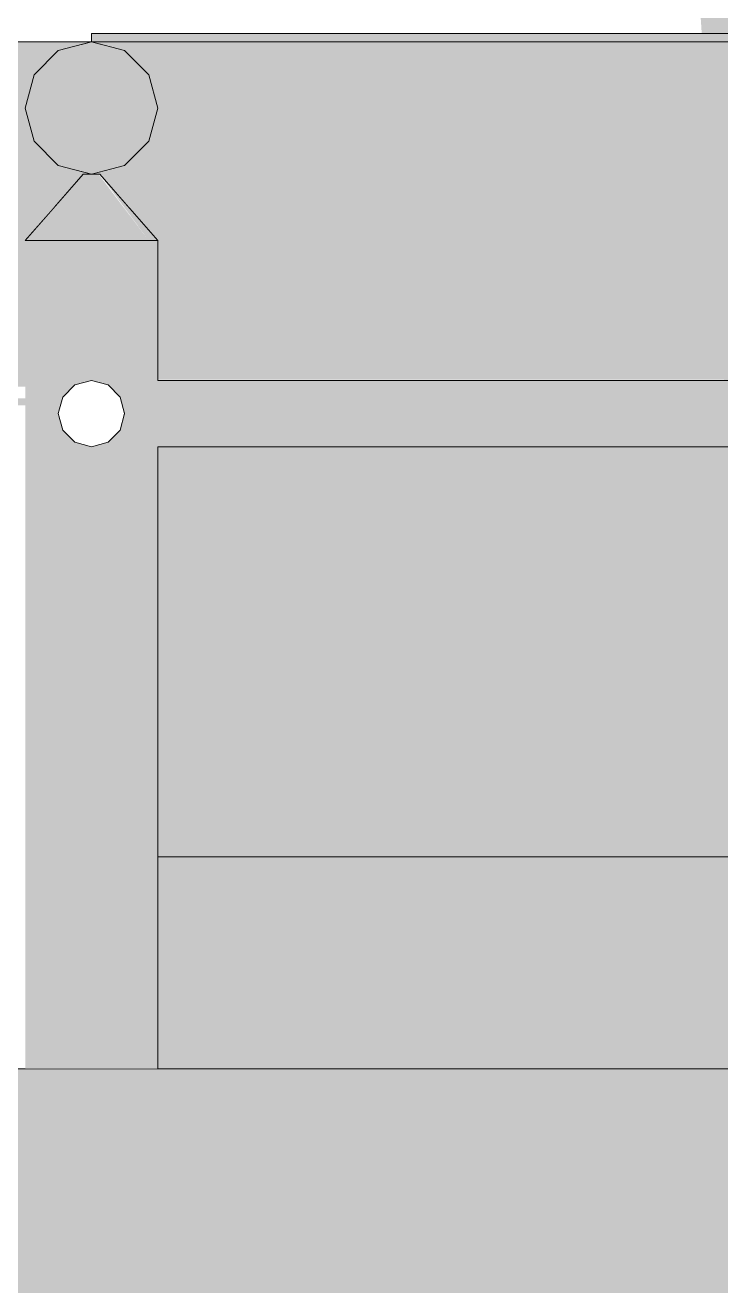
# Model space of a CAD drawing. Header units: centimetres. Extents: x -4381 to 5639, y -3920 to 4826.
# Drawn here: x 72.8919 to 73.1544, y 35.6217 to 36.0974 of the extents above; entities that cross this region are included whole.
import ezdxf
from ezdxf.xclip import XClip

# ---------------------------------------------------------------- set-up
doc = ezdxf.new("R2010")
doc.units = ezdxf.units.CM
doc.header["$MEASUREMENT"] = 0
doc.header["$XCLIPFRAME"] = 0
doc.set_wipeout_variables(frame=1)
doc.linetypes.add('Wipeout_Contour', pattern=[100, 0, -100])
for name, color, linetype in [('01- MOBILIER', 7, 'Continuous'), ('Dalles', 7, 'Continuous'), ('Drawing & Figure', 7, 'Continuous'), ('Structural - Bearing', 7, 'Continuous')]:
    doc.layers.add(name, color=color, linetype=linetype)
for name, color, linetype, lineweight in [('01- MOBILIER_Pen_No__1', 7, 'Continuous', 5), ('01- MOBILIER_Pen_No__101', 252, 'Continuous', 5), ('01- MOBILIER_Pen_No__18', 9, 'Continuous', 5), ('01- MOBILIER_Pen_No__2', 8, 'Continuous', 5), ('Dalles_Pen_No__1', 7, 'Continuous', 5)]:
    doc.layers.add(name, color=color, linetype=linetype, lineweight=lineweight)
for name, color, linetype, lineweight, true_color in [('01- MOBILIER_Pen_No__102', 7, 'Continuous', 5, 0xcccccc), ('01- MOBILIER_Pen_No__160', 7, 'Continuous', 5, 0xdae3bb), ('01- MOBILIER_Pen_No__178', 7, 'Continuous', 5, 0xbda888), ('01- MOBILIER_Pen_No__180', 7, 'Continuous', 5, 0xe2e3c6), ('01- MOBILIER_Pen_No__184', 7, 'Continuous', 5, 0xc5d295), ('01- MOBILIER_Pen_No__186', 7, 'Continuous', 5, 0xe8e8e8), ('01- MOBILIER_Pen_No__62', 7, 'Continuous', 5, 0xaaaaaa), ('03-Personnages.2D_Pen_No__58', 7, 'Continuous', 5, 0xdf0000), ('Structural - Bearing_Pen_No__102', 7, 'Continuous', 5, 0xcccccc)]:
    doc.layers.add(name, color=color, linetype=linetype, lineweight=lineweight, true_color=true_color)

# ---------------------------------------------------------------- blocks, each defined once
blk = doc.blocks.new('Drawing_7_7', base_point=(-363.09186, 32.20361))
at = {"color": 254, "linetype": 'Wipeout_Contour', "lineweight": 0, "ltscale": 898.660037}
blk.add_wipeout([(73.39688, 36.09111), (72.91688, 36.09111), (72.92938, 36.08776), (72.93853, 36.07861), (72.94188, 36.06611), (72.93853, 36.05361), (72.92938, 36.04446), (72.91688, 36.04111), (72.92001, 36.04111), (72.93094, 36.02861), (73.39688, 36.02861)], dxfattribs=at).dxf.layer = '01- MOBILIER'
at = {"color": 254, "linetype": 'Wipeout_Contour', "lineweight": 0, "ltscale": 324.867758}
blk.add_wipeout([(72.73758, 35.95413), (72.89188, 35.95395), (72.89188, 35.95654), (72.73758, 35.95654)], dxfattribs=at).dxf.layer = '01- MOBILIER'
at = {"color": 254, "linetype": 'Wipeout_Contour', "lineweight": 0, "ltscale": 325.869366}
blk.add_wipeout([(73.41688, 35.80361), (72.94188, 35.80361), (72.94188, 35.79361), (73.41688, 35.79361)], dxfattribs=at).dxf.layer = '01- MOBILIER'
at = {"layer": '01- MOBILIER_Pen_No__101', "linetype": 'Continuous', "ltscale": 10}
for points in [[(72.73758, 35.95413), (72.89188, 35.95395), (72.89188, 35.95654), (72.73758, 35.95654)], [(73.41688, 35.80361), (72.94188, 35.80361), (72.94188, 35.79361), (73.41688, 35.79361)]]:
    blk.add_hatch(color=256, dxfattribs=at).paths.add_polyline_path(points)
at = {"layer": '01- MOBILIER_Pen_No__18', "linetype": 'Continuous', "ltscale": 10}
blk.add_hatch(color=256, dxfattribs=at).paths.add_polyline_path([(73.39688, 36.09111), (72.91688, 36.09111), (72.92938, 36.08776), (72.93853, 36.07861), (72.94188, 36.06611), (72.93853, 36.05361), (72.92938, 36.04446), (72.91688, 36.04111), (72.92001, 36.04111), (72.93094, 36.02861), (73.39688, 36.02861)])
at = {"color": 254, "linetype": 'Wipeout_Contour', "lineweight": 0, "ltscale": 1135.114298}
blk.add_wipeout([(72.86688, 36.09361), (72.73758, 36.09361), (72.73758, 36.02861), (72.90282, 36.02861), (72.91376, 36.04111), (72.91532, 36.04111), (72.91688, 36.04111), (72.90438, 36.04446), (72.89523, 36.05361), (72.89188, 36.06611), (72.89523, 36.07861), (72.90438, 36.08776), (72.91688, 36.09111), (72.86688, 36.09111)], dxfattribs=at).dxf.layer = '01- MOBILIER'
at = {"color": 254, "linetype": 'Wipeout_Contour', "lineweight": 0, "ltscale": 408.063024}
blk.add_wipeout([(73.39688, 36.02861), (72.93094, 36.02861), (72.94188, 36.01611), (72.94188, 35.96361), (73.39688, 35.96361)], dxfattribs=at).dxf.layer = '01- MOBILIER'
at = {"color": 254, "linetype": 'Wipeout_Contour', "lineweight": 0, "ltscale": 325.996122}
blk.add_wipeout([(72.94188, 35.93831), (72.94188, 35.80361), (73.41688, 35.80361), (73.41688, 35.93831)], dxfattribs=at).dxf.layer = '01- MOBILIER'
at = {"color": 254, "linetype": 'Wipeout_Contour', "lineweight": 0, "ltscale": 325.854159}
blk.add_wipeout([(73.41688, 35.79361), (72.94188, 35.79361), (72.94188, 35.78629), (73.41688, 35.78629)], dxfattribs=at).dxf.layer = '01- MOBILIER'
at = {"layer": '01- MOBILIER_Pen_No__18', "linetype": 'Continuous', "ltscale": 10}
for points in [[(72.86688, 36.09361), (72.73758, 36.09361), (72.73758, 36.02861), (72.90282, 36.02861), (72.91376, 36.04111), (72.91532, 36.04111), (72.91688, 36.04111), (72.90438, 36.04446), (72.89523, 36.05361), (72.89188, 36.06611), (72.89523, 36.07861), (72.90438, 36.08776), (72.91688, 36.09111), (72.86688, 36.09111)], [(73.39688, 36.02861), (72.93094, 36.02861), (72.94188, 36.01611), (72.94188, 35.96361), (73.39688, 35.96361)], [(72.94188, 35.93831), (72.94188, 35.80361), (73.41688, 35.80361), (73.41688, 35.93831)]]:
    blk.add_hatch(color=256, dxfattribs=at).paths.add_polyline_path(points)
at = {"layer": '01- MOBILIER_Pen_No__2', "linetype": 'Continuous', "ltscale": 10}
blk.add_hatch(color=256, dxfattribs=at).paths.add_polyline_path([(73.41688, 35.79361), (72.94188, 35.79361), (72.94188, 35.78629), (73.41688, 35.78629)])
at = {"layer": '01- MOBILIER_Pen_No__62', "linetype": 'Continuous', "ltscale": 10}
blk.add_hatch(color=256, dxfattribs=at).paths.add_polyline_path([(72.94188, 35.96361), (73.39688, 35.96331)])
at = {"color": 254, "linetype": 'Wipeout_Contour', "lineweight": 0, "ltscale": 406.032519}
blk.add_wipeout([(72.73758, 36.02861), (72.73758, 35.96361), (72.89188, 35.96361), (72.89188, 36.01611), (72.90282, 36.02861)], dxfattribs=at).dxf.layer = '01- MOBILIER'
at = {"color": 254, "linetype": 'Wipeout_Contour', "lineweight": 0, "ltscale": 325.845395}
blk.add_wipeout([(73.41688, 35.78629), (72.94188, 35.78629), (72.94188, 35.78361), (73.41688, 35.78361)], dxfattribs=at).dxf.layer = '01- MOBILIER'
at = {"layer": '01- MOBILIER_Pen_No__101', "linetype": 'Continuous', "ltscale": 10}
blk.add_hatch(color=256, dxfattribs=at).paths.add_polyline_path([(73.41688, 35.78629), (72.94188, 35.78629), (72.94188, 35.78361), (73.41688, 35.78361)])
at = {"layer": '01- MOBILIER_Pen_No__18', "linetype": 'Continuous', "ltscale": 10}
blk.add_hatch(color=256, dxfattribs=at).paths.add_polyline_path([(72.73758, 36.02861), (72.73758, 35.96361), (72.89188, 35.96361), (72.89188, 36.01611), (72.90282, 36.02861)])
at = {"color": 254, "linetype": 'Wipeout_Contour', "lineweight": 0, "ltscale": 324.850575}
blk.add_wipeout([(72.73758, 35.96361), (72.73758, 35.96102), (72.89188, 35.96102), (72.89188, 35.96361)], dxfattribs=at).dxf.layer = '01- MOBILIER'
at = {"color": 254, "linetype": 'Wipeout_Contour', "lineweight": 0, "ltscale": 325.573528}
blk.add_wipeout([(73.28688, 35.78361), (72.94188, 35.78361), (72.94188, 35.70361), (73.29688, 35.70361)], dxfattribs=at).dxf.layer = 'Structural - Bearing'
at = {"layer": '01- MOBILIER_Pen_No__62', "linetype": 'Continuous', "ltscale": 10}
blk.add_hatch(color=256, dxfattribs=at).paths.add_polyline_path([(72.73758, 35.96361), (72.73758, 35.96102), (72.89188, 35.96102), (72.89188, 35.96361)])
at = {"layer": '03-Personnages.2D_Pen_No__58', "linetype": 'Continuous', "lineweight": 0, "ltscale": 10, "true_color": 0x6f0000}
blk.add_hatch(color=16, dxfattribs=at).paths.add_polyline_path([(73.25153, 36.39826), (73.26428, 36.4127), (73.27338, 36.43097), (73.27744, 36.44601), (73.27718, 36.45526), (73.28401, 36.47373), (73.29264, 36.49932), (73.2969, 36.50347), (73.29998, 36.5143), (73.30297, 36.53055), (73.32031, 36.53561), (73.32584, 36.5414), (73.33034, 36.55302), (73.33003, 36.56), (73.33563, 36.56472), (73.34268, 36.57913), (73.34253, 36.59693), (73.34162, 36.60853), (73.33646, 36.61733), (73.32865, 36.62669), (73.31262, 36.64556), (73.28256, 36.66556), (73.28205, 36.66884), (73.27897, 36.67345), (73.27141, 36.67697), (73.25824, 36.69108), (73.25465, 36.69875), (73.24507, 36.70711), (73.24136, 36.70901), (73.2439, 36.71387), (73.2451, 36.717), (73.24774, 36.73125), (73.24991, 36.73845), (73.25335, 36.74964), (73.25591, 36.74987), (73.25797, 36.75109), (73.26158, 36.75466), (73.26533, 36.76052), (73.26844, 36.76637), (73.2711, 36.77635), (73.27225, 36.7881), (73.27221, 36.79771), (73.27184, 36.80214), (73.27133, 36.80627), (73.26925, 36.80768), (73.26634, 36.80695), (73.26465, 36.80501), (73.26473, 36.81447), (73.26484, 36.82195), (73.26601, 36.8305), (73.26336, 36.84978), (73.2534, 36.88034), (73.23886, 36.89985), (73.22714, 36.9082), (73.22717, 36.91866), (73.22879, 36.92201), (73.2274, 36.92955), (73.22495, 36.93673), (73.21616, 36.94388), (73.20072, 36.94232), (73.19601, 36.945), (73.18761, 36.94482), (73.1724, 36.94034), (73.16275, 36.93367), (73.14518, 36.91537), (73.12514, 36.89214), (73.10668, 36.83361), (73.09615, 36.80125), (73.08377, 36.75229), (73.067, 36.71612), (73.04767, 36.69304), (73.02684, 36.68604), (72.98026, 36.66077), (72.97041, 36.6346), (72.9652, 36.60667), (72.9697, 36.58747), (72.97165, 36.58115), (72.97121, 36.5699), (72.97122, 36.55068), (72.96963, 36.5407), (72.97444, 36.5314), (72.9748, 36.50001), (72.9823, 36.46388), (72.97723, 36.45097), (72.97537, 36.43808), (72.97633, 36.42947), (72.98271, 36.42003), (72.97848, 36.39403), (72.97305, 36.3839), (72.97042, 36.36702), (72.97352, 36.35877), (72.95898, 36.33208), (72.93038, 36.28191), (72.92943, 36.27165), (72.93185, 36.25579), (72.93194, 36.23465), (72.92838, 36.22054), (72.92469, 36.20244), (72.92656, 36.18166), (72.93038, 36.17221), (72.9335, 36.15884), (72.94603, 36.12765), (72.96699, 36.10361), (73.14659, 36.10361), (73.14763, 36.08716), (73.15355, 36.04295), (73.15668, 36.00005), (73.15583, 35.96572), (73.15342, 35.93983), (73.14837, 35.92504), (73.14595, 35.91525), (73.14685, 35.90866), (73.14592, 35.89209), (73.14384, 35.8829), (73.13933, 35.86439), (73.13905, 35.85221), (73.13595, 35.83197), (73.12987, 35.80866), (73.12387, 35.79706), (73.11847, 35.78526), (73.11832, 35.77388), (73.11969, 35.76597), (73.11886, 35.75745), (73.12646, 35.75416), (73.14484, 35.74912), (73.16555, 35.74675), (73.19142, 35.74833), (73.19719, 35.75268), (73.19808, 35.75994), (73.1966, 35.76565), (73.1995, 35.77072), (73.20012, 35.78037), (73.19896, 35.78755), (73.19734, 35.79187), (73.19846, 35.7948), (73.20017, 35.7996), (73.19951, 35.81131), (73.19847, 35.82195), (73.19825, 35.84024), (73.19914, 35.85069), (73.20088, 35.86161), (73.20045, 35.86819), (73.19947, 35.87963), (73.20263, 35.88656), (73.20613, 35.8919), (73.20835, 35.90089), (73.20862, 35.91566), (73.20558, 35.92623), (73.206, 35.93508), (73.20752, 35.95198), (73.21494, 35.97304), (73.22141, 36.00035), (73.22661, 36.02565), (73.22494, 35.99763), (73.22543, 35.96364), (73.22765, 35.92906), (73.22892, 35.89826), (73.22974, 35.8722), (73.2297, 35.8692), (73.22922, 35.86035), (73.22512, 35.85016), (73.22387, 35.83544), (73.22516, 35.82626), (73.2281, 35.8206), (73.23054, 35.81338), (73.2284, 35.8021), (73.2273, 35.79559), (73.22792, 35.78455), (73.22774, 35.77407), (73.22565, 35.75589), (73.22353, 35.74541), (73.22168, 35.73384), (73.22289, 35.72889), (73.22371, 35.72586), (73.22166, 35.72173), (73.21977, 35.7147), (73.2194, 35.70504), (73.22004, 35.70361), (73.30081, 35.70361), (73.30149, 35.71123), (73.29732, 35.72352), (73.29254, 35.73568), (73.28887, 35.75949), (73.28785, 35.77994), (73.28881, 35.79208), (73.28622, 35.81096), (73.28508, 35.82031), (73.28585, 35.83689), (73.28741, 35.84335), (73.28601, 35.85333), (73.28249, 35.86856), (73.28213, 35.87229), (73.28468, 35.89752), (73.28882, 35.92295), (73.29732, 35.95459), (73.30952, 35.99483), (73.31586, 36.01914), (73.32255, 36.05469), (73.32306, 36.08829), (73.32379, 36.11627), (73.32262, 36.13919), (73.32664, 36.16291), (73.33162, 36.17731), (73.33583, 36.19214), (73.34059, 36.20868), (73.34236, 36.22776), (73.34276, 36.24905), (73.33653, 36.27223), (73.32581, 36.282), (73.3094, 36.28947), (73.29685, 36.29397), (73.29248, 36.30114), (73.27916, 36.31738), (73.26213, 36.33674), (73.24669, 36.35211), (73.26576, 36.35391), (73.2792, 36.35696), (73.28212, 36.35605), (73.28613, 36.35144), (73.29689, 36.34743), (73.30465, 36.34932), (73.31118, 36.35326), (73.34748, 36.35435), (73.34939, 36.33819), (73.34753, 36.31373), (73.34756, 36.28915), (73.34842, 36.28673), (73.35057, 36.28475), (73.35305, 36.28768), (73.35479, 36.29488), (73.35661, 36.303), (73.35888, 36.30436), (73.36227, 36.31107), (73.36721, 36.31921), (73.37024, 36.32691), (73.37309, 36.34137), (73.37449, 36.34736), (73.37447, 36.35099), (73.37374, 36.35518), (73.37188, 36.35717), (73.36494, 36.3644), (73.36064, 36.37093), (73.35969, 36.37712), (73.3578, 36.38615), (73.35593, 36.38877), (73.35365, 36.39012), (73.3466, 36.39115), (73.33144, 36.39073), (73.28659, 36.39088), (73.28089, 36.39085), (73.2653, 36.39092), (73.2397, 36.38703)])
at = {"layer": 'Dalles', "linetype": 'Continuous', "lineweight": 0, "ltscale": 10, "true_color": 0x000000}
blk.add_hatch(color=18, dxfattribs=at).paths.add_polyline_path([(84.26688, 35.40361), (84.26688, 35.70361), (70.86688, 35.70361), (70.86688, 35.40361)])
at = {"layer": 'Structural - Bearing_Pen_No__102', "linetype": 'Continuous', "ltscale": 10}
blk.add_hatch(color=256, dxfattribs=at).paths.add_polyline_path([(73.28688, 35.78361), (72.94188, 35.78361), (72.94188, 35.70361), (73.29688, 35.70361)])
at = {"layer": '01- MOBILIER_Pen_No__1', "linetype": 'Continuous', "ltscale": 10}
blk.add_line((73.28688, 35.78361), (72.94188, 35.78361), dxfattribs=at)
at = {"layer": 'Dalles_Pen_No__1', "linetype": 'Continuous', "ltscale": 10}
blk.add_line((74.8189, 35.70361), (71.97688, 35.70361), dxfattribs=at)
at = {"color": 254, "linetype": 'Wipeout_Contour', "lineweight": 0, "ltscale": 243.54905}
blk.add_wipeout([(72.92938, 36.08776), (72.91688, 36.09111), (72.92771, 36.08776)], dxfattribs=at).dxf.layer = '01- MOBILIER'
at = {"color": 254, "linetype": 'Wipeout_Contour', "lineweight": 0, "ltscale": 324.951871}
blk.add_wipeout([(72.89188, 36.01611), (72.89188, 35.70361), (72.89523, 35.70361), (72.89523, 36.01611)], dxfattribs=at).dxf.layer = '01- MOBILIER'
at = {"color": 254, "linetype": 'Wipeout_Contour', "lineweight": 0, "ltscale": 488.403759}
blk.add_wipeout([(72.93898, 35.94456), (72.93853, 35.95081), (72.93853, 35.70361), (72.94188, 35.70361), (72.94188, 35.93831), (72.94021, 35.93999)], dxfattribs=at).dxf.layer = '01- MOBILIER'
at = {"layer": '01- MOBILIER_Pen_No__101', "linetype": 'Continuous', "ltscale": 10}
blk.add_hatch(color=256, dxfattribs=at).paths.add_polyline_path([(72.89188, 36.01611), (72.89188, 35.70361), (72.89523, 35.70361), (72.89523, 36.01611)])
at = {"layer": '01- MOBILIER_Pen_No__102', "linetype": 'Continuous', "ltscale": 10}
blk.add_hatch(color=256, dxfattribs=at).paths.add_polyline_path([(72.93898, 35.94456), (72.93853, 35.95081), (72.93853, 35.70361), (72.94188, 35.70361), (72.94188, 35.93831), (72.94021, 35.93999)])
at = {"layer": '01- MOBILIER_Pen_No__186', "linetype": 'Continuous', "ltscale": 10}
blk.add_hatch(color=256, dxfattribs=at).paths.add_polyline_path([(72.92938, 36.08776), (72.91688, 36.09111), (72.92771, 36.08776)])
at = {"color": 254, "linetype": 'Wipeout_Contour', "lineweight": 0, "ltscale": 244.16999}
blk.add_wipeout([(72.90606, 36.08776), (72.91688, 36.09111), (72.90438, 36.08776)], dxfattribs=at).dxf.layer = '01- MOBILIER'
at = {"color": 254, "linetype": 'Wipeout_Contour', "lineweight": 0, "ltscale": 324.974275}
blk.add_wipeout([(72.89523, 35.70361), (72.90438, 35.70361), (72.90438, 36.01611), (72.89523, 36.01611)], dxfattribs=at).dxf.layer = '01- MOBILIER'
at = {"color": 254, "linetype": 'Wipeout_Contour', "lineweight": 0, "ltscale": 488.076356}
blk.add_wipeout([(72.93853, 36.01611), (72.93853, 35.95081), (72.93898, 35.95706), (72.94021, 35.96164), (72.94188, 35.96331), (72.94188, 36.01611)], dxfattribs=at).dxf.layer = '01- MOBILIER'
at = {"layer": '01- MOBILIER_Pen_No__102', "linetype": 'Continuous', "ltscale": 10}
blk.add_hatch(color=256, dxfattribs=at).paths.add_polyline_path([(72.93853, 36.01611), (72.93853, 35.95081), (72.93898, 35.95706), (72.94021, 35.96164), (72.94188, 35.96331), (72.94188, 36.01611)])
at = {"layer": '01- MOBILIER_Pen_No__180', "linetype": 'Continuous', "ltscale": 10}
blk.add_hatch(color=256, dxfattribs=at).paths.add_polyline_path([(72.90606, 36.08776), (72.91688, 36.09111), (72.90438, 36.08776)])
at = {"layer": '01- MOBILIER_Pen_No__2', "linetype": 'Continuous', "ltscale": 10}
blk.add_hatch(color=256, dxfattribs=at).paths.add_polyline_path([(72.89523, 35.70361), (72.90438, 35.70361), (72.90438, 36.01611), (72.89523, 36.01611)])
at = {"color": 254, "linetype": 'Wipeout_Contour', "lineweight": 0, "ltscale": 243.91601}
blk.add_wipeout([(72.90606, 36.08776), (72.91063, 36.08776), (72.91688, 36.09111)], dxfattribs=at).dxf.layer = '01- MOBILIER'
at = {"color": 254, "linetype": 'Wipeout_Contour', "lineweight": 0, "ltscale": 487.914053}
blk.add_wipeout([(72.90438, 35.95081), (72.90606, 35.95706), (72.91063, 35.96164), (72.91688, 35.96331), (72.91688, 36.01611), (72.90438, 36.01611)], dxfattribs=at).dxf.layer = '01- MOBILIER'
at = {"layer": '01- MOBILIER_Pen_No__186', "linetype": 'Continuous', "ltscale": 10}
blk.add_hatch(color=256, dxfattribs=at).paths.add_polyline_path([(72.90606, 36.08776), (72.91063, 36.08776), (72.91688, 36.09111)])
at = {"layer": '01- MOBILIER_Pen_No__62', "linetype": 'Continuous', "ltscale": 10}
blk.add_hatch(color=256, dxfattribs=at).paths.add_polyline_path([(72.90438, 35.95081), (72.90606, 35.95706), (72.91063, 35.96164), (72.91688, 35.96331), (72.91688, 36.01611), (72.90438, 36.01611)])
at = {"layer": '01- MOBILIER_Pen_No__1', "linetype": 'Continuous', "ltscale": 10}
blk.add_line((72.91063, 35.96164), (72.90606, 35.95706), dxfattribs=at)
at = {"color": 254, "linetype": 'Wipeout_Contour', "lineweight": 0, "ltscale": 243.407148}
blk.add_wipeout([(72.91688, 36.09111), (72.91063, 36.08776), (72.91688, 36.08776)], dxfattribs=at).dxf.layer = '01- MOBILIER'
at = {"color": 254, "linetype": 'Wipeout_Contour', "lineweight": 0, "ltscale": 325.276682}
blk.add_wipeout([(72.89523, 36.07861), (72.89813, 36.07861), (72.90606, 36.08776), (72.90438, 36.08776)], dxfattribs=at).dxf.layer = '01- MOBILIER'
at = {"color": 254, "linetype": 'Wipeout_Contour', "lineweight": 0, "ltscale": 325.174469}
blk.add_wipeout([(72.91376, 36.04111), (72.89188, 36.01611), (72.89523, 36.01611), (72.91418, 36.04111)], dxfattribs=at).dxf.layer = '01- MOBILIER'
at = {"color": 254, "linetype": 'Wipeout_Contour', "lineweight": 0, "ltscale": 488.241576}
blk.add_wipeout([(72.90606, 35.94456), (72.90438, 35.95081), (72.90438, 35.70361), (72.91688, 35.70361), (72.91688, 35.93831), (72.91063, 35.93999)], dxfattribs=at).dxf.layer = '01- MOBILIER'
at = {"layer": '01- MOBILIER_Pen_No__101', "linetype": 'Continuous', "ltscale": 10}
blk.add_hatch(color=256, dxfattribs=at).paths.add_polyline_path([(72.91376, 36.04111), (72.89188, 36.01611), (72.89523, 36.01611), (72.91418, 36.04111)])
at = {"layer": '01- MOBILIER_Pen_No__178', "linetype": 'Continuous', "ltscale": 10}
blk.add_hatch(color=256, dxfattribs=at).paths.add_polyline_path([(72.89523, 36.07861), (72.89813, 36.07861), (72.90606, 36.08776), (72.90438, 36.08776)])
at = {"layer": '01- MOBILIER_Pen_No__186', "linetype": 'Continuous', "ltscale": 10}
blk.add_hatch(color=256, dxfattribs=at).paths.add_polyline_path([(72.91688, 36.09111), (72.91063, 36.08776), (72.91688, 36.08776)])
at = {"layer": '01- MOBILIER_Pen_No__62', "linetype": 'Continuous', "ltscale": 10}
blk.add_hatch(color=256, dxfattribs=at).paths.add_polyline_path([(72.90606, 35.94456), (72.90438, 35.95081), (72.90438, 35.70361), (72.91688, 35.70361), (72.91688, 35.93831), (72.91063, 35.93999)])
at = {"layer": '01- MOBILIER_Pen_No__1', "linetype": 'Continuous', "ltscale": 10}
for p, q in [((72.90606, 35.95706), (72.90438, 35.95081)), ((72.90438, 35.95081), (72.90606, 35.94456)), ((72.90606, 35.94456), (72.91063, 35.93999))]:
    blk.add_line(p, q, dxfattribs=at)
at = {"color": 254, "linetype": 'Wipeout_Contour', "lineweight": 0, "ltscale": 244.31214}
blk.add_wipeout([(72.91688, 36.09111), (72.91688, 36.08776), (72.92313, 36.08776)], dxfattribs=at).dxf.layer = '01- MOBILIER'
at = {"color": 254, "linetype": 'Wipeout_Contour', "lineweight": 0, "ltscale": 325.151727}
blk.add_wipeout([(72.90606, 36.07861), (72.91063, 36.08776), (72.90606, 36.08776), (72.89813, 36.07861)], dxfattribs=at).dxf.layer = '01- MOBILIER'
at = {"color": 254, "linetype": 'Wipeout_Contour', "lineweight": 0, "ltscale": 487.662393}
blk.add_wipeout([(72.91688, 35.70361), (72.92938, 35.70361), (72.92938, 35.95081), (72.92771, 35.94456), (72.92313, 35.93999), (72.91688, 35.93831)], dxfattribs=at).dxf.layer = '01- MOBILIER'
at = {"layer": '01- MOBILIER_Pen_No__102', "linetype": 'Continuous', "ltscale": 10}
blk.add_hatch(color=256, dxfattribs=at).paths.add_polyline_path([(72.91688, 35.70361), (72.92938, 35.70361), (72.92938, 35.95081), (72.92771, 35.94456), (72.92313, 35.93999), (72.91688, 35.93831)])
at = {"layer": '01- MOBILIER_Pen_No__160', "linetype": 'Continuous', "ltscale": 10}
blk.add_hatch(color=256, dxfattribs=at).paths.add_polyline_path([(72.90606, 36.07861), (72.91063, 36.08776), (72.90606, 36.08776), (72.89813, 36.07861)])
at = {"layer": '01- MOBILIER_Pen_No__186', "linetype": 'Continuous', "ltscale": 10}
blk.add_hatch(color=256, dxfattribs=at).paths.add_polyline_path([(72.91688, 36.09111), (72.91688, 36.08776), (72.92313, 36.08776)])
at = {"layer": '01- MOBILIER_Pen_No__1', "linetype": 'Continuous', "ltscale": 10}
for p in [(72.91063, 35.93999), (72.92313, 35.93999)]:
    blk.add_line(p, (72.91688, 35.93831), dxfattribs=at)
at = {"color": 254, "linetype": 'Wipeout_Contour', "lineweight": 0, "ltscale": 243.802714}
blk.add_wipeout([(72.92771, 36.08776), (72.91688, 36.09111), (72.92313, 36.08776)], dxfattribs=at).dxf.layer = '01- MOBILIER'
at = {"color": 254, "linetype": 'Wipeout_Contour', "lineweight": 0, "ltscale": 325.272075}
blk.add_wipeout([(72.89523, 36.07861), (72.89188, 36.06611), (72.89523, 36.06611), (72.89813, 36.07861)], dxfattribs=at).dxf.layer = '01- MOBILIER'
at = {"color": 254, "linetype": 'Wipeout_Contour', "lineweight": 0, "ltscale": 487.330603}
blk.add_wipeout([(72.92938, 36.01611), (72.91688, 36.01611), (72.91688, 35.96331), (72.92313, 35.96164), (72.92771, 35.95706), (72.92938, 35.95081)], dxfattribs=at).dxf.layer = '01- MOBILIER'
at = {"layer": '01- MOBILIER_Pen_No__102', "linetype": 'Continuous', "ltscale": 10}
blk.add_hatch(color=256, dxfattribs=at).paths.add_polyline_path([(72.92938, 36.01611), (72.91688, 36.01611), (72.91688, 35.96331), (72.92313, 35.96164), (72.92771, 35.95706), (72.92938, 35.95081)])
at = {"layer": '01- MOBILIER_Pen_No__186', "linetype": 'Continuous', "ltscale": 10}
blk.add_hatch(color=256, dxfattribs=at).paths.add_polyline_path([(72.92771, 36.08776), (72.91688, 36.09111), (72.92313, 36.08776)])
at = {"layer": '01- MOBILIER_Pen_No__2', "linetype": 'Continuous', "ltscale": 10}
blk.add_hatch(color=256, dxfattribs=at).paths.add_polyline_path([(72.89523, 36.07861), (72.89188, 36.06611), (72.89523, 36.06611), (72.89813, 36.07861)])
at = {"layer": '01- MOBILIER_Pen_No__1', "linetype": 'Continuous', "ltscale": 10}
for q in [(72.91063, 35.96164), (72.92313, 35.96164)]:
    blk.add_line((72.91688, 35.96331), q, dxfattribs=at)
at = {"color": 254, "linetype": 'Wipeout_Contour', "lineweight": 0, "ltscale": 327.05941}
blk.add_wipeout([(72.91688, 36.09424), (72.91688, 36.09111), (73.81688, 36.09111), (73.81688, 36.09424)], dxfattribs=at).dxf.layer = '01- MOBILIER'
at = {"color": 254, "linetype": 'Wipeout_Contour', "lineweight": 0, "ltscale": 325.038406}
blk.add_wipeout([(72.91688, 36.07861), (72.91688, 36.08776), (72.91063, 36.08776), (72.90606, 36.07861)], dxfattribs=at).dxf.layer = '01- MOBILIER'
at = {"color": 254, "linetype": 'Wipeout_Contour', "lineweight": 0, "ltscale": 325.586204}
blk.add_wipeout([(72.92938, 36.08776), (72.92771, 36.08776), (72.93563, 36.07861), (72.93853, 36.07861)], dxfattribs=at).dxf.layer = '01- MOBILIER'
at = {"color": 254, "linetype": 'Wipeout_Contour', "lineweight": 0, "ltscale": 324.946537}
blk.add_wipeout([(72.91418, 36.04111), (72.89523, 36.01611), (72.90438, 36.01611), (72.91532, 36.04111)], dxfattribs=at).dxf.layer = '01- MOBILIER'
at = {"color": 254, "linetype": 'Wipeout_Contour', "lineweight": 0, "ltscale": 325.096855}
blk.add_wipeout([(72.92938, 35.70361), (72.93853, 35.70361), (72.93853, 36.01611), (72.92938, 36.01611)], dxfattribs=at).dxf.layer = '01- MOBILIER'
at = {"layer": '01- MOBILIER', "linetype": 'Continuous', "lineweight": 0, "ltscale": 10, "true_color": 0xffffff}
blk.add_hatch(color=7, dxfattribs=at).paths.add_polyline_path([(72.92938, 36.08776), (72.92771, 36.08776), (72.93563, 36.07861), (72.93853, 36.07861)])
at = {"layer": '01- MOBILIER_Pen_No__18', "linetype": 'Continuous', "ltscale": 10}
for points in [[(72.91688, 36.09424), (72.91688, 36.09111), (73.81688, 36.09111), (73.81688, 36.09424)], [(72.91418, 36.04111), (72.89523, 36.01611), (72.90438, 36.01611), (72.91532, 36.04111)]]:
    blk.add_hatch(color=256, dxfattribs=at).paths.add_polyline_path(points)
at = {"layer": '01- MOBILIER_Pen_No__186', "linetype": 'Continuous', "ltscale": 10}
for points in [[(72.91688, 36.07861), (72.91688, 36.08776), (72.91063, 36.08776), (72.90606, 36.07861)], [(72.92938, 35.70361), (72.93853, 35.70361), (72.93853, 36.01611), (72.92938, 36.01611)]]:
    blk.add_hatch(color=256, dxfattribs=at).paths.add_polyline_path(points)
at = {"layer": '01- MOBILIER_Pen_No__1', "linetype": 'Continuous', "ltscale": 10}
for p, q in [((72.91688, 36.09111), (72.86688, 36.09111)), ((72.91688, 36.09424), (72.91688, 36.09111)), ((73.81688, 36.09424), (72.91688, 36.09424)), ((72.91688, 36.09111), (73.81688, 36.09111)), ((72.89188, 36.01611), (72.89523, 36.01611)), ((72.92313, 35.96164), (72.92771, 35.95706)), ((72.92771, 35.95706), (72.92938, 35.95081)), ((72.92938, 35.95081), (72.92771, 35.94456)), ((72.92771, 35.94456), (72.92313, 35.93999))]:
    blk.add_line(p, q, dxfattribs=at)
at = {"color": 254, "linetype": 'Wipeout_Contour', "lineweight": 0, "ltscale": 325.824552}
blk.add_wipeout([(72.92771, 36.07861), (72.92313, 36.08776), (72.91688, 36.08776), (72.91688, 36.07861)], dxfattribs=at).dxf.layer = '01- MOBILIER'
at = {"color": 254, "linetype": 'Wipeout_Contour', "lineweight": 0, "ltscale": 325.254577}
blk.add_wipeout([(72.90438, 36.06611), (72.90606, 36.07861), (72.89813, 36.07861), (72.89523, 36.06611)], dxfattribs=at).dxf.layer = '01- MOBILIER'
at = {"color": 254, "linetype": 'Wipeout_Contour', "lineweight": 0, "ltscale": 324.539941}
blk.add_wipeout([(72.91532, 36.04111), (72.90438, 36.01611), (72.91688, 36.01611), (72.91688, 36.04111)], dxfattribs=at).dxf.layer = '01- MOBILIER'
at = {"color": 254, "linetype": 'Wipeout_Contour', "lineweight": 0, "ltscale": 243.504447}
blk.add_wipeout([(72.92001, 36.04111), (72.93853, 36.01611), (72.94188, 36.01611)], dxfattribs=at).dxf.layer = '01- MOBILIER'
at = {"color": 254, "linetype": 'Wipeout_Contour', "lineweight": 0, "ltscale": 326.788939}
blk.add_wipeout([(72.94021, 35.93999), (72.94188, 35.93831), (73.79188, 35.93831), (73.79356, 35.93999)], dxfattribs=at).dxf.layer = '01- MOBILIER'
at = {"layer": '01- MOBILIER', "linetype": 'Continuous', "lineweight": 0, "ltscale": 10, "true_color": 0xffffff}
for points in [[(72.92771, 36.07861), (72.92313, 36.08776), (72.91688, 36.08776), (72.91688, 36.07861)], [(72.92001, 36.04111), (72.93853, 36.01611), (72.94188, 36.01611)]]:
    blk.add_hatch(color=7, dxfattribs=at).paths.add_polyline_path(points)
at = {"layer": '01- MOBILIER_Pen_No__101', "linetype": 'Continuous', "ltscale": 10}
for points in [[(72.90438, 36.06611), (72.90606, 36.07861), (72.89813, 36.07861), (72.89523, 36.06611)], [(72.94021, 35.93999), (72.94188, 35.93831), (73.79188, 35.93831), (73.79356, 35.93999)]]:
    blk.add_hatch(color=256, dxfattribs=at).paths.add_polyline_path(points)
at = {"layer": '01- MOBILIER_Pen_No__186', "linetype": 'Continuous', "ltscale": 10}
blk.add_hatch(color=256, dxfattribs=at).paths.add_polyline_path([(72.91532, 36.04111), (72.90438, 36.01611), (72.91688, 36.01611), (72.91688, 36.04111)])
at = {"layer": '01- MOBILIER_Pen_No__1', "linetype": 'Continuous', "ltscale": 10}
for p, q in [((72.91688, 36.09111), (72.90438, 36.08776)), ((72.89523, 36.01611), (72.90438, 36.01611))]:
    blk.add_line(p, q, dxfattribs=at)
at = {"color": 254, "linetype": 'Wipeout_Contour', "lineweight": 0, "ltscale": 325.710766}
blk.add_wipeout([(72.93563, 36.07861), (72.92771, 36.08776), (72.92313, 36.08776), (72.92771, 36.07861)], dxfattribs=at).dxf.layer = '01- MOBILIER'
at = {"color": 254, "linetype": 'Wipeout_Contour', "lineweight": 0, "ltscale": 325.271733}
blk.add_wipeout([(72.91688, 36.06611), (72.91688, 36.07861), (72.90606, 36.07861), (72.90438, 36.06611)], dxfattribs=at).dxf.layer = '01- MOBILIER'
at = {"color": 254, "linetype": 'Wipeout_Contour', "lineweight": 0, "ltscale": 325.245012}
blk.add_wipeout([(72.89523, 36.06611), (72.89188, 36.06611), (72.89523, 36.05361), (72.89813, 36.05361)], dxfattribs=at).dxf.layer = '01- MOBILIER'
at = {"color": 254, "linetype": 'Wipeout_Contour', "lineweight": 0, "ltscale": 326.129798}
blk.add_wipeout([(72.91688, 36.04111), (72.91688, 36.01611), (72.92938, 36.01611), (72.91844, 36.04111)], dxfattribs=at).dxf.layer = '01- MOBILIER'
at = {"color": 254, "linetype": 'Wipeout_Contour', "lineweight": 0, "ltscale": 326.794417}
blk.add_wipeout([(73.79478, 35.94456), (72.93898, 35.94456), (72.94021, 35.93999), (73.79356, 35.93999)], dxfattribs=at).dxf.layer = '01- MOBILIER'
at = {"layer": '01- MOBILIER', "linetype": 'Continuous', "lineweight": 0, "ltscale": 10, "true_color": 0xffffff}
for points in [[(72.93563, 36.07861), (72.92771, 36.08776), (72.92313, 36.08776), (72.92771, 36.07861)], [(72.91688, 36.04111), (72.91688, 36.01611), (72.92938, 36.01611), (72.91844, 36.04111)]]:
    blk.add_hatch(color=7, dxfattribs=at).paths.add_polyline_path(points)
at = {"layer": '01- MOBILIER_Pen_No__160', "linetype": 'Continuous', "ltscale": 10}
blk.add_hatch(color=256, dxfattribs=at).paths.add_polyline_path([(72.91688, 36.06611), (72.91688, 36.07861), (72.90606, 36.07861), (72.90438, 36.06611)])
at = {"layer": '01- MOBILIER_Pen_No__178', "linetype": 'Continuous', "ltscale": 10}
blk.add_hatch(color=256, dxfattribs=at).paths.add_polyline_path([(72.89523, 36.06611), (72.89188, 36.06611), (72.89523, 36.05361), (72.89813, 36.05361)])
at = {"layer": '01- MOBILIER_Pen_No__2', "linetype": 'Continuous', "ltscale": 10}
blk.add_hatch(color=256, dxfattribs=at).paths.add_polyline_path([(73.79478, 35.94456), (72.93898, 35.94456), (72.94021, 35.93999), (73.79356, 35.93999)])
at = {"layer": '01- MOBILIER_Pen_No__1', "linetype": 'Continuous', "ltscale": 10}
for p, q in [((72.91688, 36.09111), (72.92938, 36.08776)), ((72.90438, 36.08776), (72.89523, 36.07861)), ((72.94188, 35.70361), (72.94188, 35.93831)), ((73.7919, 35.93831), (72.94188, 35.93831))]:
    blk.add_line(p, q, dxfattribs=at)
at = {"color": 254, "linetype": 'Wipeout_Contour', "lineweight": 0, "ltscale": 325.553056}
blk.add_wipeout([(72.92938, 36.06611), (72.92771, 36.07861), (72.91688, 36.07861), (72.91688, 36.06611)], dxfattribs=at).dxf.layer = '01- MOBILIER'
at = {"color": 254, "linetype": 'Wipeout_Contour', "lineweight": 0, "ltscale": 325.551943}
blk.add_wipeout([(72.93563, 36.07861), (72.93853, 36.06611), (72.94188, 36.06611), (72.93853, 36.07861)], dxfattribs=at).dxf.layer = '01- MOBILIER'
at = {"color": 254, "linetype": 'Wipeout_Contour', "lineweight": 0, "ltscale": 325.230337}
blk.add_wipeout([(72.90606, 36.05361), (72.90438, 36.06611), (72.89523, 36.06611), (72.89813, 36.05361)], dxfattribs=at).dxf.layer = '01- MOBILIER'
at = {"color": 254, "linetype": 'Wipeout_Contour', "lineweight": 0, "ltscale": 325.722843}
blk.add_wipeout([(72.91959, 36.04111), (72.91844, 36.04111), (72.92938, 36.01611), (72.93853, 36.01611)], dxfattribs=at).dxf.layer = '01- MOBILIER'
at = {"color": 254, "linetype": 'Wipeout_Contour', "lineweight": 0, "ltscale": 326.803932}
blk.add_wipeout([(73.79523, 35.95081), (72.93853, 35.95081), (72.93898, 35.94456), (73.79478, 35.94456)], dxfattribs=at).dxf.layer = '01- MOBILIER'
at = {"layer": '01- MOBILIER', "linetype": 'Continuous', "lineweight": 0, "ltscale": 10, "true_color": 0xffffff}
blk.add_hatch(color=7, dxfattribs=at).paths.add_polyline_path([(72.91959, 36.04111), (72.91844, 36.04111), (72.92938, 36.01611), (72.93853, 36.01611)])
at = {"layer": '01- MOBILIER_Pen_No__186', "linetype": 'Continuous', "ltscale": 10}
for points in [[(72.92938, 36.06611), (72.92771, 36.07861), (72.91688, 36.07861), (72.91688, 36.06611)], [(72.93563, 36.07861), (72.93853, 36.06611), (72.94188, 36.06611), (72.93853, 36.07861)]]:
    blk.add_hatch(color=256, dxfattribs=at).paths.add_polyline_path(points)
at = {"layer": '01- MOBILIER_Pen_No__2', "linetype": 'Continuous', "ltscale": 10}
blk.add_hatch(color=256, dxfattribs=at).paths.add_polyline_path([(72.90606, 36.05361), (72.90438, 36.06611), (72.89523, 36.06611), (72.89813, 36.05361)])
at = {"layer": '01- MOBILIER_Pen_No__62', "linetype": 'Continuous', "ltscale": 10}
blk.add_hatch(color=256, dxfattribs=at).paths.add_polyline_path([(73.79523, 35.95081), (72.93853, 35.95081), (72.93898, 35.94456), (73.79478, 35.94456)])
at = {"layer": '01- MOBILIER_Pen_No__1', "linetype": 'Continuous', "ltscale": 10}
for p, q in [((72.89523, 36.07861), (72.89188, 36.06611)), ((72.90438, 36.01611), (72.91688, 36.01611)), ((72.91688, 36.01611), (72.92938, 36.01611)), ((72.92938, 36.01611), (72.93853, 36.01611)), ((72.93853, 36.01611), (72.94188, 36.01611))]:
    blk.add_line(p, q, dxfattribs=at)
at = {"color": 254, "linetype": 'Wipeout_Contour', "lineweight": 0, "ltscale": 325.56976}
blk.add_wipeout([(72.93853, 36.06611), (72.93563, 36.07861), (72.92771, 36.07861), (72.92938, 36.06611)], dxfattribs=at).dxf.layer = '01- MOBILIER'
at = {"color": 254, "linetype": 'Wipeout_Contour', "lineweight": 0, "ltscale": 325.248907}
blk.add_wipeout([(72.91688, 36.05361), (72.91688, 36.06611), (72.90438, 36.06611), (72.90606, 36.05361)], dxfattribs=at).dxf.layer = '01- MOBILIER'
at = {"color": 254, "linetype": 'Wipeout_Contour', "lineweight": 0, "ltscale": 326.814932}
blk.add_wipeout([(72.93853, 35.95081), (73.79523, 35.95081), (73.79478, 35.95706), (72.93898, 35.95706)], dxfattribs=at).dxf.layer = '01- MOBILIER'
at = {"layer": '01- MOBILIER_Pen_No__101', "linetype": 'Continuous', "ltscale": 10}
blk.add_hatch(color=256, dxfattribs=at).paths.add_polyline_path([(72.91688, 36.05361), (72.91688, 36.06611), (72.90438, 36.06611), (72.90606, 36.05361)])
at = {"layer": '01- MOBILIER_Pen_No__102', "linetype": 'Continuous', "ltscale": 10}
blk.add_hatch(color=256, dxfattribs=at).paths.add_polyline_path([(72.93853, 35.95081), (73.79523, 35.95081), (73.79478, 35.95706), (72.93898, 35.95706)])
at = {"layer": '01- MOBILIER_Pen_No__186', "linetype": 'Continuous', "ltscale": 10}
blk.add_hatch(color=256, dxfattribs=at).paths.add_polyline_path([(72.93853, 36.06611), (72.93563, 36.07861), (72.92771, 36.07861), (72.92938, 36.06611)])
at = {"layer": '01- MOBILIER_Pen_No__1', "linetype": 'Continuous', "ltscale": 10}
blk.add_line((72.92938, 36.08776), (72.93853, 36.07861), dxfattribs=at)
at = {"color": 254, "linetype": 'Wipeout_Contour', "lineweight": 0, "ltscale": 325.531558}
blk.add_wipeout([(72.92771, 36.05361), (72.92938, 36.06611), (72.91688, 36.06611), (72.91688, 36.05361)], dxfattribs=at).dxf.layer = '01- MOBILIER'
at = {"color": 254, "linetype": 'Wipeout_Contour', "lineweight": 0, "ltscale": 325.534669}
blk.add_wipeout([(72.93853, 36.06611), (72.93563, 36.05361), (72.93853, 36.05361), (72.94188, 36.06611)], dxfattribs=at).dxf.layer = '01- MOBILIER'
at = {"color": 254, "linetype": 'Wipeout_Contour', "lineweight": 0, "ltscale": 325.208382}
blk.add_wipeout([(72.89813, 36.05361), (72.89523, 36.05361), (72.90438, 36.04446), (72.90606, 36.04446)], dxfattribs=at).dxf.layer = '01- MOBILIER'
at = {"color": 254, "linetype": 'Wipeout_Contour', "lineweight": 0, "ltscale": 326.824472}
blk.add_wipeout([(72.93898, 35.95706), (73.79478, 35.95706), (73.79356, 35.96164), (72.94021, 35.96164)], dxfattribs=at).dxf.layer = '01- MOBILIER'
at = {"layer": '01- MOBILIER_Pen_No__178', "linetype": 'Continuous', "ltscale": 10}
blk.add_hatch(color=256, dxfattribs=at).paths.add_polyline_path([(72.89813, 36.05361), (72.89523, 36.05361), (72.90438, 36.04446), (72.90606, 36.04446)])
at = {"layer": '01- MOBILIER_Pen_No__184', "linetype": 'Continuous', "ltscale": 10}
for points in [[(72.92771, 36.05361), (72.92938, 36.06611), (72.91688, 36.06611), (72.91688, 36.05361)], [(72.93853, 36.06611), (72.93563, 36.05361), (72.93853, 36.05361), (72.94188, 36.06611)]]:
    blk.add_hatch(color=256, dxfattribs=at).paths.add_polyline_path(points)
at = {"layer": '01- MOBILIER_Pen_No__186', "linetype": 'Continuous', "ltscale": 10}
blk.add_hatch(color=256, dxfattribs=at).paths.add_polyline_path([(72.93898, 35.95706), (73.79478, 35.95706), (73.79356, 35.96164), (72.94021, 35.96164)])
at = {"layer": '01- MOBILIER_Pen_No__1', "linetype": 'Continuous', "ltscale": 10}
blk.add_line((72.89188, 36.06611), (72.89523, 36.05361), dxfattribs=at)
at = {"color": 254, "linetype": 'Wipeout_Contour', "lineweight": 0, "ltscale": 325.54967}
blk.add_wipeout([(72.93563, 36.05361), (72.93853, 36.06611), (72.92938, 36.06611), (72.92771, 36.05361)], dxfattribs=at).dxf.layer = '01- MOBILIER'
at = {"color": 254, "linetype": 'Wipeout_Contour', "lineweight": 0, "ltscale": 325.086228}
blk.add_wipeout([(72.91063, 36.04446), (72.90606, 36.05361), (72.89813, 36.05361), (72.90606, 36.04446)], dxfattribs=at).dxf.layer = '01- MOBILIER'
at = {"color": 254, "linetype": 'Wipeout_Contour', "lineweight": 0, "ltscale": 326.829993}
blk.add_wipeout([(72.94188, 35.96331), (72.94021, 35.96164), (73.79356, 35.96164), (73.79188, 35.96331)], dxfattribs=at).dxf.layer = '01- MOBILIER'
at = {"layer": '01- MOBILIER_Pen_No__160', "linetype": 'Continuous', "ltscale": 10}
blk.add_hatch(color=256, dxfattribs=at).paths.add_polyline_path([(72.93563, 36.05361), (72.93853, 36.06611), (72.92938, 36.06611), (72.92771, 36.05361)])
at = {"layer": '01- MOBILIER_Pen_No__178', "linetype": 'Continuous', "ltscale": 10}
blk.add_hatch(color=256, dxfattribs=at).paths.add_polyline_path([(72.91063, 36.04446), (72.90606, 36.05361), (72.89813, 36.05361), (72.90606, 36.04446)])
at = {"layer": '01- MOBILIER_Pen_No__186', "linetype": 'Continuous', "ltscale": 10}
blk.add_hatch(color=256, dxfattribs=at).paths.add_polyline_path([(72.94188, 35.96331), (72.94021, 35.96164), (73.79356, 35.96164), (73.79188, 35.96331)])
at = {"layer": '01- MOBILIER_Pen_No__1', "linetype": 'Continuous', "ltscale": 10}
for p, q in [((72.93853, 36.07861), (72.94188, 36.06611)), ((72.94188, 35.9633), (72.94188, 36.01611)), ((73.7919, 35.96331), (72.94188, 35.96331))]:
    blk.add_line(p, q, dxfattribs=at)
at = {"color": 254, "linetype": 'Wipeout_Contour', "lineweight": 0, "ltscale": 324.975718}
blk.add_wipeout([(72.91688, 36.04446), (72.91688, 36.05361), (72.90606, 36.05361), (72.91063, 36.04446)], dxfattribs=at).dxf.layer = '01- MOBILIER'
at = {"color": 254, "linetype": 'Wipeout_Contour', "lineweight": 0, "ltscale": 325.533372}
blk.add_wipeout([(72.92771, 36.04446), (72.92938, 36.04446), (72.93853, 36.05361), (72.93563, 36.05361)], dxfattribs=at).dxf.layer = '01- MOBILIER'
at = {"layer": '01- MOBILIER_Pen_No__2', "linetype": 'Continuous', "ltscale": 10}
for points in [[(72.91688, 36.04446), (72.91688, 36.05361), (72.90606, 36.05361), (72.91063, 36.04446)], [(72.92771, 36.04446), (72.92938, 36.04446), (72.93853, 36.05361), (72.93563, 36.05361)]]:
    blk.add_hatch(color=256, dxfattribs=at).paths.add_polyline_path(points)
at = {"layer": '01- MOBILIER_Pen_No__1', "linetype": 'Continuous', "ltscale": 10}
blk.add_line((72.94188, 36.06611), (72.93853, 36.05361), dxfattribs=at)
at = {"color": 254, "linetype": 'Wipeout_Contour', "lineweight": 0, "ltscale": 325.766139}
blk.add_wipeout([(72.92313, 36.04446), (72.92771, 36.05361), (72.91688, 36.05361), (72.91688, 36.04446)], dxfattribs=at).dxf.layer = '01- MOBILIER'
at = {"layer": '01- MOBILIER_Pen_No__2', "linetype": 'Continuous', "ltscale": 10}
blk.add_hatch(color=256, dxfattribs=at).paths.add_polyline_path([(72.92313, 36.04446), (72.92771, 36.05361), (72.91688, 36.05361), (72.91688, 36.04446)])
at = {"color": 254, "linetype": 'Wipeout_Contour', "lineweight": 0, "ltscale": 325.655141}
blk.add_wipeout([(72.92771, 36.04446), (72.93563, 36.05361), (72.92771, 36.05361), (72.92313, 36.04446)], dxfattribs=at).dxf.layer = '01- MOBILIER'
at = {"layer": '01- MOBILIER_Pen_No__2', "linetype": 'Continuous', "ltscale": 10}
blk.add_hatch(color=256, dxfattribs=at).paths.add_polyline_path([(72.92771, 36.04446), (72.93563, 36.05361), (72.92771, 36.05361), (72.92313, 36.04446)])
at = {"color": 254, "linetype": 'Wipeout_Contour', "lineweight": 0, "ltscale": 243.938425}
blk.add_wipeout([(72.91688, 36.04111), (72.92938, 36.04446), (72.92771, 36.04446)], dxfattribs=at).dxf.layer = '01- MOBILIER'
at = {"layer": '01- MOBILIER_Pen_No__178', "linetype": 'Continuous', "ltscale": 10}
blk.add_hatch(color=256, dxfattribs=at).paths.add_polyline_path([(72.91688, 36.04111), (72.92938, 36.04446), (72.92771, 36.04446)])
at = {"color": 254, "linetype": 'Wipeout_Contour', "lineweight": 0, "ltscale": 244.546191}
blk.add_wipeout([(72.91688, 36.04111), (72.90606, 36.04446), (72.90438, 36.04446)], dxfattribs=at).dxf.layer = '01- MOBILIER'
at = {"layer": '01- MOBILIER_Pen_No__178', "linetype": 'Continuous', "ltscale": 10}
blk.add_hatch(color=256, dxfattribs=at).paths.add_polyline_path([(72.91688, 36.04111), (72.90606, 36.04446), (72.90438, 36.04446)])
at = {"color": 254, "linetype": 'Wipeout_Contour', "lineweight": 0, "ltscale": 244.293552}
blk.add_wipeout([(72.90606, 36.04446), (72.91688, 36.04111), (72.91063, 36.04446)], dxfattribs=at).dxf.layer = '01- MOBILIER'
at = {"layer": '01- MOBILIER_Pen_No__178', "linetype": 'Continuous', "ltscale": 10}
blk.add_hatch(color=256, dxfattribs=at).paths.add_polyline_path([(72.90606, 36.04446), (72.91688, 36.04111), (72.91063, 36.04446)])
at = {"layer": '01- MOBILIER_Pen_No__1', "linetype": 'Continuous', "ltscale": 10}
blk.add_line((72.89523, 36.05361), (72.90438, 36.04446), dxfattribs=at)
at = {"color": 254, "linetype": 'Wipeout_Contour', "lineweight": 0, "ltscale": 243.787393}
blk.add_wipeout([(72.91063, 36.04446), (72.91688, 36.04111), (72.91688, 36.04446)], dxfattribs=at).dxf.layer = '01- MOBILIER'
at = {"layer": '01- MOBILIER_Pen_No__178', "linetype": 'Continuous', "ltscale": 10}
blk.add_hatch(color=256, dxfattribs=at).paths.add_polyline_path([(72.91063, 36.04446), (72.91688, 36.04111), (72.91688, 36.04446)])
at = {"layer": '01- MOBILIER_Pen_No__1', "linetype": 'Continuous', "ltscale": 10}
for p, q in [((72.89188, 36.01611), (72.91376, 36.04111)), ((72.91376, 36.04111), (72.91418, 36.04111))]:
    blk.add_line(p, q, dxfattribs=at)
at = {"color": 254, "linetype": 'Wipeout_Contour', "lineweight": 0, "ltscale": 244.697484}
blk.add_wipeout([(72.91688, 36.04446), (72.91688, 36.04111), (72.92313, 36.04446)], dxfattribs=at).dxf.layer = '01- MOBILIER'
at = {"layer": '01- MOBILIER_Pen_No__178', "linetype": 'Continuous', "ltscale": 10}
blk.add_hatch(color=256, dxfattribs=at).paths.add_polyline_path([(72.91688, 36.04446), (72.91688, 36.04111), (72.92313, 36.04446)])
at = {"color": 254, "linetype": 'Wipeout_Contour', "lineweight": 0, "ltscale": 244.190737}
blk.add_wipeout([(72.92313, 36.04446), (72.91688, 36.04111), (72.92771, 36.04446)], dxfattribs=at).dxf.layer = '01- MOBILIER'
at = {"layer": '01- MOBILIER_Pen_No__178', "linetype": 'Continuous', "ltscale": 10}
blk.add_hatch(color=256, dxfattribs=at).paths.add_polyline_path([(72.92313, 36.04446), (72.91688, 36.04111), (72.92771, 36.04446)])
at = {"layer": '01- MOBILIER_Pen_No__1', "linetype": 'Continuous', "ltscale": 10}
for p, q in [((72.93853, 36.05361), (72.92938, 36.04446)), ((72.90438, 36.04446), (72.91688, 36.04111)), ((72.92938, 36.04446), (72.91688, 36.04111)), ((72.91418, 36.04111), (72.91532, 36.04111)), ((72.91532, 36.04111), (72.91688, 36.04111)), ((72.91688, 36.04111), (72.91844, 36.04111)), ((72.91844, 36.04111), (72.91959, 36.04111)), ((72.91959, 36.04111), (72.92001, 36.04111)), ((72.94188, 36.01611), (72.92001, 36.04111))]:
    blk.add_line(p, q, dxfattribs=at)

msp = doc.modelspace()

# ---------------------------------------------------------------- block references
at = {"layer": 'Drawing & Figure', "color": 151, "linetype": 'Continuous', "lineweight": 5, "ltscale": 10, "true_color": 0x80c2ff}
ref = msp.add_blockref('Drawing_7_7', (-363.09186, 32.20361), dxfattribs=at)
XClip(ref).set_block_clipping_path([(51.7463984619, 23.6253966175), (100.4426918859, 45.1170657245)])

doc.saveas('drawing.dxf')
